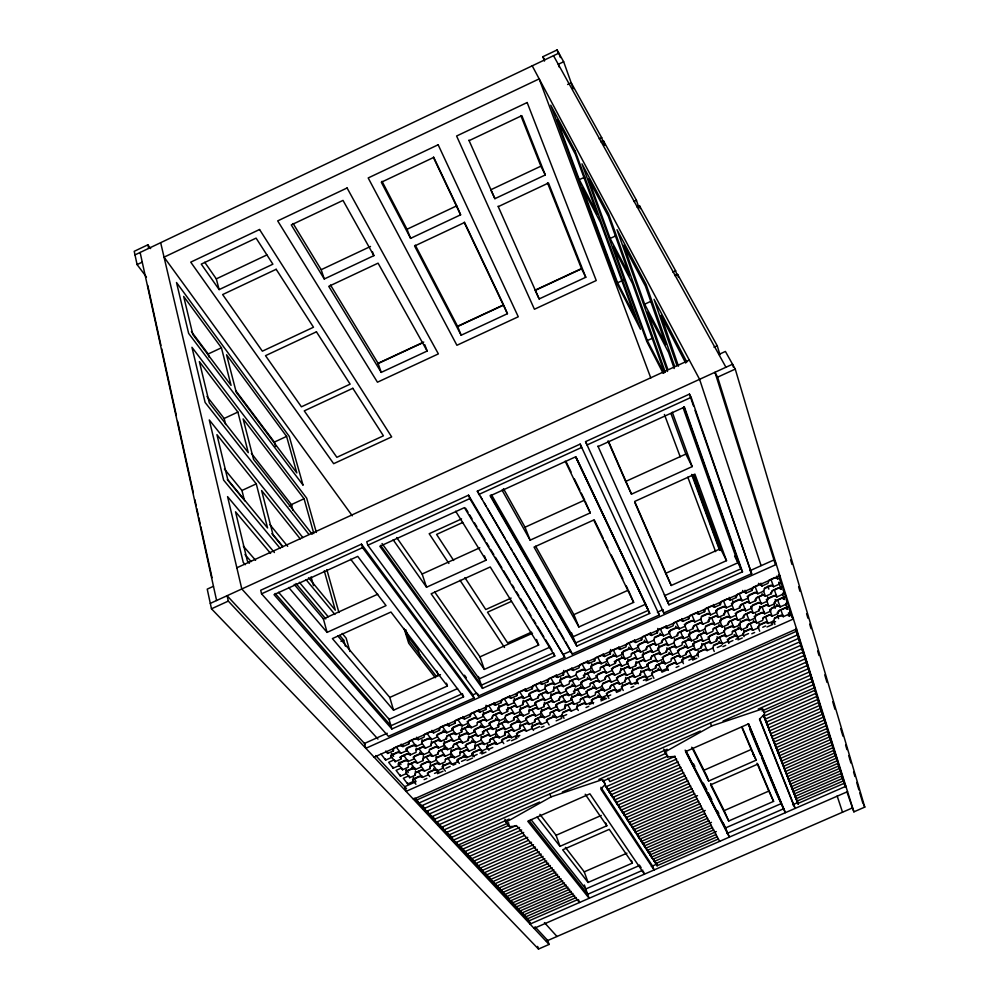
<?xml version="1.0" encoding="UTF-8"?>
<svg xmlns="http://www.w3.org/2000/svg" width="999" height="999" viewBox="0 0 999 999"><rect width="100%" height="100%" fill="white"/><g stroke="black" fill="none" stroke-linecap="round" stroke-linejoin="round"><path stroke-width="1.5" d="M381.069 754.07L385.639 760.089L391.358 757.529L391.508 753.333M385.789 750.998L387.624 753.433L393.381 750.861L393.781 747.976M394.18 759.852L388.661 762.312L393.144 768.219L398.801 765.696L399.213 762.886L404.882 760.351L408.229 761.488L413.898 758.953L414.335 756.131L420.017 753.596L423.351 754.732L429.021 752.21L429.483 749.362L435.177 746.827L438.486 747.976L444.155 745.441L444.355 741.283M391.558 756.917L395.154 761.688L400.836 759.153L401.261 756.318L406.955 753.77L410.327 754.919L416.021 752.372L416.196 748.189M391.758 754.67L397.49 752.11L400.886 753.271L406.618 750.711L407.043 747.839L412.787 745.266L416.171 746.44L421.903 743.88L422.077 739.672M399.55 745.404L402.972 746.578L408.728 744.005L409.165 741.096L414.935 738.523L418.331 739.71L424.1 737.125L424.563 734.215L430.344 731.63L433.716 732.829L439.498 730.244L439.985 727.309L445.779 724.725L449.125 725.936L454.907 723.351L455.432 720.404L461.238 717.806L464.56 719.03L470.354 716.445L470.904 713.486L476.71 710.888L480.019 712.125L485.814 709.527L486.051 705.257M401.548 767.944L396.091 770.379L400.487 776.186L406.081 773.688L406.243 769.592M408.304 763.136L408.141 767.257L402.51 769.767L398.102 763.898L406.343 760.227M408.766 775.861L403.359 778.271L407.667 783.965L413.211 781.505L413.374 777.459M406.256 773.064L409.715 777.672L415.284 775.187L415.447 771.128M406.506 770.916L412.112 768.418L415.422 769.517L421.016 767.02L421.466 764.247L427.085 761.738L430.369 762.849L435.989 760.351L436.163 756.243M408.566 764.46L414.21 761.95L417.532 763.074L423.164 760.551L423.339 756.43M416.471 749.512L422.19 746.965L425.524 748.126L431.231 745.579L431.418 741.395M413.636 778.783L419.193 776.31L422.44 777.384L427.997 774.912L428.446 772.177L434.003 769.705L437.25 770.803L442.794 768.318L442.982 764.272M415.721 772.439L421.303 769.954L424.575 771.053L430.157 768.568L430.332 764.485M423.626 757.754L429.27 755.232L432.567 756.355L438.211 753.845L438.698 751.023L444.355 748.501L447.627 749.637L453.284 747.115L453.796 744.28L459.465 741.758L462.712 742.919L468.369 740.384L468.581 736.238M431.705 742.707L437.425 740.159L440.746 741.32L446.466 738.773L446.965 735.888L452.697 733.328L455.994 734.515L461.713 731.967L461.925 727.759M422.352 740.996L428.109 738.423L431.468 739.597L437.2 737.037L437.687 734.14L443.444 731.568L446.778 732.754L452.535 730.182L453.047 727.272L458.816 724.7L462.125 725.898L467.882 723.326L468.431 720.391L474.2 717.819L477.485 719.03L483.254 716.458L483.479 712.212M436.463 757.554L442.082 755.044L445.342 756.181L450.961 753.671L451.161 749.562M444.655 742.594L450.349 740.047L453.633 741.221L459.328 738.673L459.528 734.502M443.281 765.571L448.851 763.099L452.06 764.198L457.629 761.725L458.129 758.965L463.711 756.48L466.908 757.592L472.477 755.107L473.002 752.334L478.596 749.849L481.755 750.973L487.337 748.488L487.562 744.405M460.152 751.198L459.952 755.281L454.358 757.779L451.136 756.655L445.529 759.153L445.042 761.925L439.46 764.422L436.213 763.311L430.619 765.796M451.473 750.861L457.105 748.351L460.339 749.487L465.971 746.977L466.496 744.168L472.14 741.645L475.362 742.794L480.994 740.284L481.218 736.151M459.852 735.813L465.546 733.266L468.818 734.44L474.513 731.905L475.062 729.02L480.769 726.473L484.016 727.659L489.722 725.112L490.297 722.215L496.016 719.667L499.225 720.866L504.945 718.318L505.556 715.409L511.276 712.849L514.473 714.06L520.192 711.513L520.454 707.304M460.477 752.497L466.083 749.999L469.28 751.123L474.887 748.626L475.099 744.53M468.918 737.537L474.587 735.002L477.822 736.176L483.491 733.641L484.053 730.781L489.735 728.246L492.944 729.432L498.613 726.897L498.851 722.727M462.25 729.07L467.982 726.498L471.266 727.697L476.998 725.137L477.547 722.227L483.291 719.667L486.55 720.866L492.282 718.306L492.869 715.384L498.626 712.811L501.86 714.035L507.604 711.463L507.854 707.242M475.424 745.828L481.043 743.331L484.228 744.467L489.835 741.97L490.409 739.148L496.028 736.65L499.2 737.799L504.807 735.301L505.044 731.181M483.828 713.511L489.61 710.926L492.869 712.162L498.651 709.577L498.888 705.331M486.401 706.555L492.207 703.958L495.492 705.207L501.298 702.609L501.91 699.612L507.729 697.015L510.988 698.276L516.808 695.666L517.445 692.669L523.276 690.059L526.51 691.333L532.33 688.723L533.004 685.701L538.848 683.091L542.045 684.377L547.889 681.768L548.588 678.733L554.433 676.123L557.617 677.422L563.461 674.812L563.748 670.491M481.555 737.449L487.2 734.927L490.397 736.088L496.041 733.578L496.266 729.445M487.899 745.704L493.494 743.206L496.64 744.342L502.222 741.857L502.822 739.06L508.416 736.563L511.538 737.712L517.132 735.214L517.757 732.404L523.364 729.907L526.461 731.068L532.067 728.571L532.317 724.475M499.25 706.618L505.032 704.033L508.279 705.269L514.06 702.684L514.31 698.426M499.213 724.013L504.907 721.478L508.091 722.677L513.773 720.142L514.398 717.245L520.092 714.697L523.251 715.908L528.946 713.361L529.208 709.178M508.216 708.528L513.986 705.956L517.195 707.192L522.939 704.62L523.201 700.386M505.407 732.467L511.038 729.957L514.185 731.118L519.805 728.621L520.054 724.5M514.697 699.712L520.491 697.127L523.701 698.376L529.495 695.791L530.157 692.806L535.963 690.209L539.16 691.47L544.954 688.885L545.229 684.602M496.628 730.731L502.285 728.209L505.457 729.382L511.101 726.86L511.713 724L517.382 721.465L520.529 722.652L526.198 720.129L526.835 717.257L532.504 714.722L535.639 715.921L541.308 713.398L541.57 709.24M520.829 708.578L526.56 706.018L529.732 707.242L535.464 704.695L536.126 701.748L541.87 699.188L545.017 700.424L550.761 697.864L551.036 693.643M523.588 701.66L529.358 699.088L532.542 700.324L538.299 697.752L538.973 694.792L544.755 692.207L547.914 693.468L553.683 690.883L553.97 686.638M520.429 725.774L526.073 723.264L529.183 724.437L534.815 721.927L535.476 719.068L541.121 716.545L544.218 717.744L549.85 715.222L550.536 712.349L556.193 709.827L559.265 711.038L564.91 708.516L565.197 704.37M529.595 710.464L535.302 707.916L538.436 709.128L544.143 706.593L544.418 702.397M545.641 685.876L551.46 683.279L554.632 684.565L560.439 681.967L560.726 677.672M563.511 671.503L563.461 674.812M541.97 710.501L547.652 707.966L550.761 709.178L556.431 706.655L557.13 703.746L562.824 701.211L565.896 702.434L571.578 699.899L571.878 695.716M544.817 703.671L550.536 701.111L553.646 702.347L559.365 699.799L560.064 696.865L565.784 694.305L568.881 695.554L574.6 692.994L574.9 688.798M551.448 694.904L557.205 692.344L560.327 693.593L566.071 691.033L566.795 688.061L572.552 685.489L575.649 686.75L581.406 684.178L582.155 681.193L587.924 678.621L591.008 679.894L596.765 677.322L597.552 674.325L603.321 671.753L606.381 673.039L612.15 670.466L612.949 667.444L618.743 664.872L621.765 666.171L627.547 663.586L627.884 659.328M554.395 687.899L560.177 685.314L563.311 686.588L569.093 684.003L569.817 681.006L575.611 678.421L578.733 679.695L584.515 677.11L584.827 672.851M532.704 725.736L538.324 723.239L541.408 724.412L547.015 721.915L547.689 719.068L553.309 716.558L556.368 717.744L561.987 715.247L562.687 712.387L568.319 709.877L571.353 711.076L576.972 708.566L577.272 704.445M561.163 678.945L566.982 676.335L570.129 677.634L575.936 675.037L576.685 672.002L582.517 669.392L585.639 670.704L591.47 668.094L591.783 663.798M564.185 671.753L570.042 669.143L573.201 670.454L579.058 667.832L579.807 664.772L585.676 662.15L588.811 663.473L594.667 660.851L595.466 657.767L601.336 655.144L604.445 656.48L610.314 653.858L610.651 649.512M572.302 696.977L578.009 694.43L581.068 695.666L586.75 693.131L587.512 690.197L593.219 687.649L596.253 688.898L601.947 686.35L602.734 683.403L608.441 680.856L611.45 682.117L617.17 679.57L617.969 676.61L623.701 674.063L626.685 675.324L632.404 672.777L632.742 668.568M610.377 650.549L610.314 653.858M575.337 690.047L581.068 687.487L584.14 688.748L589.86 686.188L590.621 683.229L596.366 680.669L599.412 681.93L605.144 679.37L605.931 676.398L611.675 673.826L614.71 675.112L620.441 672.552L620.779 668.319M606.093 663.348L606.568 664.585L609.627 665.896L615.434 663.311L616.258 660.264L622.077 657.667L625.112 658.978L630.931 656.38L631.78 653.321L637.599 650.724L640.621 652.06L646.44 649.462L647.327 646.378L653.159 643.781L656.156 645.117L661.975 642.519L662.886 639.422L668.731 636.813L671.703 638.174L677.534 635.564L678.483 632.467L684.327 629.845L687.275 631.218L693.119 628.608L694.093 625.486L699.949 622.877L702.871 624.25L708.728 621.64L709.727 618.506L709.14 617.295M565.621 705.631L571.278 703.109L574.338 704.32L579.994 701.798L580.731 698.9L586.401 696.365L589.422 697.589L595.092 695.067L595.854 692.157L601.535 689.622L604.532 690.858L610.202 688.336L611.001 685.401L616.683 682.866L619.667 684.115L625.349 681.593L625.686 677.409M613.186 654.22L613.673 655.469L616.745 656.805L622.589 654.183L623.426 651.111L629.283 648.488L632.33 649.837L638.174 647.215L639.048 644.13L644.904 641.508L647.939 642.856L653.796 640.247L654.695 637.137L660.564 634.502L663.561 635.876L669.43 633.254L670.354 630.132L676.236 627.497L679.22 628.883L685.089 626.261L686.051 623.114L691.945 620.479L694.892 621.878L700.774 619.243L701.76 616.083L707.654 613.448L710.589 614.86L716.483 612.225L717.494 609.053L723.401 606.418L726.31 607.829L732.205 605.194L733.254 602.01L732.642 600.811M577.697 705.694L583.341 703.184L586.351 704.395L591.982 701.885L592.744 699L598.389 696.478L601.386 697.702L607.017 695.192L607.804 692.295L613.461 689.772L616.42 690.996L622.077 688.486L622.402 684.34M611.138 650.761L617.02 648.126L620.104 649.475L625.973 646.852L626.823 643.743L632.717 641.108L635.776 642.469L641.658 639.835L642.544 636.713L648.438 634.065L651.473 635.451L657.367 632.817L658.279 629.67L657.742 628.446M621.266 669.555L627.022 666.982L630.019 668.281L635.776 665.709L636.113 661.475M628.383 660.564L634.178 657.979L637.187 659.29L642.969 656.705L643.331 652.434M622.889 685.576L628.546 683.054L631.493 684.29L637.15 681.768L637.986 678.845L643.656 676.323L646.578 677.572L652.247 675.049L652.597 670.878M626.173 678.646L631.868 676.111L634.827 677.372L640.509 674.837L640.859 670.641M633.241 669.805L638.973 667.245L641.932 668.531L647.664 665.983L648.526 662.986L654.258 660.426L657.205 661.725L662.936 659.165L663.836 656.156L669.58 653.596L672.502 654.907L678.234 652.347L679.158 649.325L684.914 646.753L687.811 648.076L693.556 645.516L694.517 642.469L693.955 641.271M636.625 662.699L642.382 660.127L645.366 661.438L651.123 658.865L651.997 655.844L657.767 653.271L660.726 654.582L666.483 652.01L667.394 648.975L666.857 647.752M643.843 653.658L649.637 651.073L652.622 652.397L658.416 649.812L659.315 646.753L658.778 645.529M641.358 671.877L647.065 669.33L649.999 670.604L655.694 668.069L656.568 665.097L662.275 662.549L665.197 663.836L670.891 661.288L671.803 658.304L677.522 655.756L680.406 657.055L686.126 654.507L687.05 651.51L692.782 648.95L695.654 650.262L701.373 647.714L702.334 644.692L701.76 643.493M674.263 638.611L674.812 639.835L673.888 642.906L668.081 645.491L665.122 644.155L659.315 646.753M658.266 668.356L658.791 669.58L661.688 670.841L667.357 668.319L668.256 665.359L673.938 662.824L676.822 664.11L682.492 661.575L683.416 658.603L682.879 657.392M658.279 629.67L664.185 627.022L667.195 628.421L673.101 625.774L674.038 622.614L679.957 619.979L682.941 621.378L688.86 618.731L689.822 615.559L695.754 612.911L698.713 614.323L704.632 611.675L705.631 608.491L711.563 605.831L714.51 607.267L720.429 604.607L721.465 601.41L727.409 598.751L730.319 600.187L736.263 597.539L737.324 594.318L743.268 591.658L746.153 593.106L752.097 590.446L753.196 587.212L757.966 585.077M674.812 639.835L680.631 637.237L683.566 638.586L689.372 635.988L690.334 632.904L689.76 631.693M688.049 638.299L688.598 639.51L691.508 640.846L697.29 638.261L698.251 635.202L704.045 632.617L706.93 633.965L712.724 631.38L713.723 628.296L719.517 625.711L722.377 627.072L728.184 624.487L729.208 621.39L735.014 618.793L737.849 620.167L743.656 617.582L744.717 614.472L750.536 611.875L753.346 613.261L759.165 610.664L760.239 607.542L766.071 604.944L768.855 606.343L774.687 603.746L775.786 600.599L781.63 598.001L784.39 599.412L782.429 593.906M683.416 658.603L689.11 656.068L691.97 657.354L697.652 654.832L698.601 651.835L698.051 650.636M694.517 642.469L700.274 639.909L703.146 641.233L708.903 638.673L709.889 635.614L715.659 633.041L718.506 634.39L724.275 631.818L725.274 628.758L724.687 627.559M690.334 632.904L696.153 630.307L699.063 631.668L704.882 629.07L705.868 625.961L711.7 623.364L714.585 624.737L720.416 622.127L721.428 619.018L720.841 617.819M709.727 618.506L715.596 615.884L718.493 617.282L724.35 614.66L725.374 611.513L724.774 610.314M702.334 644.692L708.066 642.145L710.913 643.468L716.633 640.908L717.632 637.874L717.045 636.675M725.374 611.513L731.256 608.891L734.128 610.289L739.997 607.667L741.058 604.507L746.94 601.873L749.787 603.296L755.669 600.674L756.755 597.489L762.649 594.855L765.471 596.291L771.365 593.668L772.477 590.471L778.383 587.824L781.181 589.273L778.683 582.267M725.274 628.758L731.056 626.173L733.878 627.534L739.66 624.962L740.696 621.878L740.084 620.691M721.428 619.018L727.272 616.408L730.132 617.794L735.976 615.184L737.012 612.05L742.869 609.44L745.704 610.839L751.548 608.241L752.622 605.082L758.478 602.472L761.3 603.883L767.157 601.273L768.256 598.114L774.125 595.491L776.91 596.915L782.779 594.293L783.903 591.121L783.241 589.947M734.165 634.54L737.549 637.062L743.256 634.515L744.292 631.493L743.693 630.307M738.086 627.297L741.495 629.832L747.24 627.272L748.288 624.213L754.045 621.653L756.817 623.001L762.574 620.441L763.648 617.37L769.417 614.797L772.165 616.171L777.921 613.598L779.033 610.514L784.802 607.941L787.537 609.315L785.601 603.92M740.696 621.878L746.478 619.293L749.287 620.666L755.069 618.094L756.131 614.997L755.506 613.811M769.093 580.107L767.969 583.354L762.012 586.013L758.503 583.366M744.292 631.493L750.024 628.933L752.784 630.282L758.503 627.734L759.565 624.687L765.296 622.127L768.044 623.476L773.763 620.928L774.862 617.869L780.594 615.322L783.316 616.683L789.06 614.123L790.172 611.051L789.522 609.877M733.254 602.01L739.173 599.363L742.045 600.799L747.964 598.164L749.038 594.954L754.957 592.307L757.816 593.756L763.736 591.108L764.847 587.887L770.778 585.239L773.601 586.7L779.532 584.053L780.669 580.819L780.007 579.645M756.131 614.997L761.925 612.412L764.71 613.786L770.491 611.213L771.59 608.104L777.397 605.506L780.157 606.905L785.951 604.32L787.075 601.198L786.413 600.024M603.608 780.119L605.269 784.44L600.824 789.01L654.095 869.954L652.534 865.983L600.874 787.274M578.546 899.824L579.495 902.509L516.92 826.023L509.627 826.635L505.919 822.165L550.973 796.927L602.172 779.657L605.269 784.44M719.63 841.358L674.587 756.468L667.644 756.917L664.959 751.935L711.625 725.948L762.649 708.803L764.697 714.085L759.727 718.905L795.204 808.391L793.98 805.793M150.624 248.576L147.864 244.817L134.216 251.311L137.088 264.585L146.453 277.023M544.48 61.089L542.882 56.706L557.067 49.95L563.661 61.751L573.276 88.686M134.99 254.907L558.853 53.147L560.414 57.555M137.088 264.585L142.245 262.138M563.661 61.751L558.291 64.298L559.328 67.233M567.619 84.503L571.203 82.805L601.685 137.675L604.208 145.042M469.255 140.572L521.84 115.647L545.304 174.962L494.905 198.676L490.796 189.785L540.884 166.184L520.816 115.534M219.143 289.598L201.261 264.123L256.094 238.124L272.889 264.198L219.143 289.598L216.308 278.871L266.883 254.945M372.427 251.711L373.876 255.644L324.275 278.996L321.191 269.705L370.492 246.478M456.705 205.856L460.601 214.822L410.601 238.361L407.005 229.27L456.705 205.856L433.529 156.905M599.2 138.849L601.685 137.675M600.849 141.833L603.334 140.659L636.45 200.275L638.91 207.68M498.389 206.581L548.488 183.017L585.776 277.272L539.16 298.938L535.127 290.185L581.48 268.606L547.489 182.829M191.396 331.568L208.217 353.983L221.428 347.777L231.056 385.377L192.832 334.515L183.666 296.416L221.428 347.777M579.308 179.67L557.08 119.793L575.412 154.321L597.34 214.048L579.308 179.67L584.777 177.098M633.841 201.498L636.45 200.275M636.813 206.855L639.422 205.632L675.624 270.816L677.035 275.262M206.98 396.453L224.163 418.469L237.887 412.063L248.289 452.659L209.303 402.884L199.363 361.601L237.887 412.063M610.152 238.461L588.461 178.883L608.366 216.358L629.657 275.624L610.152 238.461L615.334 236.051M330.507 285.04L378.072 363.311L423.751 342.045M461.163 335.227L457.554 326.298L503.571 304.882L507.43 313.698L461.163 335.227L414.585 245.991L464.298 222.615L507.43 313.698M377.647 363.748L422.54 342.857M457.779 326.448L502.997 305.394M535.826 290.11L581.73 268.743M427.16 351.036L378.072 263.162L328.758 286.351L381.231 372.39L427.16 351.036L424.725 344.618M235.589 390.434L274.363 442.082L286.588 436.413L296.828 472.914L236.239 392.282L226.561 354.757L286.588 436.413M617.594 282.779L582.33 187.8L600.324 222.153L635.002 316.608L617.594 282.779L623.201 280.182M672.889 272.09L675.624 270.816M674.862 275.637L677.584 274.375L717.22 345.741L719.954 354.682M224.413 469.031L241.958 490.472L256.268 483.853L267.57 527.947L227.784 479.67L216.945 434.652L256.268 483.853M644.655 304.208L623.688 245.217L645.429 286.139L665.858 344.63L644.655 304.208L651.398 301.074M251.386 453.334L291.396 504.582L304.071 498.751L313.836 533.578M663.96 372.864L647.327 340.559L652.572 338.149M289.223 506.256L291.92 505.019M714.01 347.215L717.22 345.741M236.838 567.794L689.31 360.09M213.474 586.276L207.23 589.135L211.476 608.803L538.486 949.05L549.075 944.442L547.752 940.509L535.014 926.81M718.855 354.458L725.411 351.448L735.252 369.093L864.784 807.105L853.895 811.85L846.877 791.732M210.302 603.396L732.542 364.235L733.428 367.232M211.476 608.803L228.309 601.098L549.075 944.442M853.895 811.85L717.607 377.16L735.252 369.093M361.476 544.155L260.702 590.259L261.563 593.818L388.436 736.35L474.013 698.014L472.952 694.842L361.476 544.155L362.537 547.639L474.013 698.014M468.543 495.179L366.758 541.745L367.819 545.229L478.496 696.016L564.797 657.354L468.543 495.179L469.805 498.588L564.797 657.354M477.335 491.158L580.169 444.105L659.29 615.022L572.24 654.02L477.335 491.158L478.908 493.843M585.551 441.645L689.435 394.118L691.146 397.365L751.648 573.651L663.848 612.974L585.551 441.645L587.05 444.967L691.146 397.365M261.563 593.818L362.537 547.639M367.819 545.229L469.805 498.588M478.621 494.555L581.655 447.44L580.169 444.105M598.151 446.528L684.452 407.093L742.494 571.828L668.943 604.795L664.347 594.717M461.575 518.918L429.183 533.716L448.876 563.448M462.737 522.477L436.588 534.415L453.646 560.464M294.205 584.378L323.401 618.918L377.772 594.193M396.678 537.537L422.14 574.013L479.82 547.777M503.484 488.711L525.024 527.222L584.677 500.087L581.268 493.069M672.29 412.2L692.157 466.608L631.493 494.155L625.636 481.468L685.838 454.07L671.066 413.798M288.723 587.487L327.085 632.379L386.051 605.606L350.637 559.19M393.144 539.772L426.536 587.225L486.051 560.202L484.44 555.844M502.01 490.059L530.144 540.172L590.247 512.887L585.289 501.51M340.984 641.42L343.718 640.184L345.367 646.066M511.138 598.089L485.776 609.54L464.897 577.647M511.401 601.41L487.512 612.2L507.617 642.894L531.543 632.13M337.712 635.839L389.785 697.427L440.459 674.625M434.74 592.057L479.982 656.855L532.517 633.229M535.664 546.253L573.888 614.622L628.309 590.147L633.653 602.36L578.871 626.96L534.04 547.102L593.706 520.029L633.653 602.36M671.253 585.476L634.677 501.448L694.892 474.125L726.498 560.664L671.253 585.476L665.659 573.351L720.541 548.663L693.406 474.687M447.39 686.001L390.946 612.025L332.392 638.586L393.544 710.189L447.39 686.001L446.478 683.191M538.648 645.029L490.247 566.97L431.143 593.781L484.34 669.405L538.648 645.029L536.55 639.497M457.604 688.561L389.061 719.33L278.546 592.295M549.737 647.227L479.208 678.87L382.043 543.518M664.76 595.604L737.949 562.762L683.054 407.617M462.512 693.656L390.934 725.749L275.187 593.443M667.544 601.723L740.971 568.793L683.803 406.755M463.561 696.852L357.754 556.381L274.026 594.642L391.87 728.983L463.561 696.852L462.862 694.717M554.77 655.968L464.41 507.642L379.845 546.291L482.467 688.373L554.77 655.968L553.558 652.834L481.368 685.202L380.582 545.342M649.712 613.411L575.611 456.83L490.172 495.866L576.773 646.103L649.712 613.411L645.229 603.296M387.237 733.254L364.485 743.443L365.821 748.301L776.323 564.447L773.975 559.939L749.799 570.779M472.539 695.017L476.81 693.106M563.536 654.245L570.654 651.061M657.379 612.187L663.074 609.64M394.942 747.464L398.401 745.916M770.291 579.57L773.875 577.971M374.113 757.167L779.844 575.686M592.245 665.047L598.089 662.437L601.186 663.748L607.017 661.151L607.829 658.079L613.673 655.469M390.659 755.719L398.976 751.997M415.634 744.555L405.919 748.9L410.327 754.919L410.065 753.583M422.577 741.445L429.533 738.336M436.488 735.227L444.842 731.493M460.177 724.637L451.81 728.383L455.994 734.515L455.681 733.204M468.556 720.903L475.536 717.781M482.517 714.66L490.909 710.901M499.313 707.155L506.306 704.02M513.311 700.886L523.139 696.503M538.586 689.597L528.746 693.993L532.542 700.324M545.604 686.45L552.647 683.316M569.542 675.761L559.677 680.169L563.311 686.588L562.887 685.326M576.585 672.614L583.641 669.455M600.586 661.887L590.696 666.308L594.168 672.802L599.962 670.217L600.761 667.182L606.568 664.585M606.231 659.352L614.722 655.556M623.214 651.76L630.294 648.601M637.387 645.429L645.903 641.62M654.42 637.824L661.525 634.64M670.054 630.831L677.16 627.647M684.278 624.475L693.418 620.379M701.261 616.883L709.115 613.374M716.97 609.865L724.824 606.343M731.38 603.421L740.559 599.313M747.127 596.378L756.318 592.27M764.21 588.748L772.102 585.214M585.277 674.1L591.083 671.515L594.168 672.802L593.706 671.553M399.687 757.392L407.967 753.683M416.258 749.987L423.164 746.902M431.468 743.194L439.772 739.485M446.69 736.388L453.621 733.291M460.551 730.194L468.881 726.473M477.21 722.752L484.165 719.655M492.507 715.921L499.463 712.811M506.431 709.702L514.797 705.968M523.164 702.235L530.144 699.113M538.523 695.366L546.903 691.62M553.896 688.498L562.3 684.74M569.305 681.618L576.311 678.483M583.316 675.349L591.745 671.59M600.174 667.832L607.205 664.685M614.235 661.538L622.677 657.767M631.131 653.995L638.174 650.849M646.64 647.065L653.696 643.905M662.175 640.122L669.243 636.962M677.734 633.179L684.814 630.007M693.318 626.211L700.399 623.051M708.915 619.243L716.021 616.071M724.537 612.262L731.643 609.09M740.184 605.282L747.302 602.097M755.856 598.276L763.935 594.667M771.79 591.158L782.254 586.475M414.573 756.555L421.441 753.483M429.695 749.799L436.575 746.728M443.456 743.656L451.723 739.972M458.616 736.887L466.895 733.191M482.08 726.41L473.788 730.119L477.822 736.176M497.29 719.617L488.986 723.326L492.944 729.432L492.594 728.134M505.594 715.908L512.524 712.824M519.455 709.727L527.784 706.006M544.443 698.563L534.715 702.909L538.436 709.128M551.398 695.466L558.354 692.357M565.322 689.248L573.676 685.514M589.023 678.671L580.644 682.404L584.14 688.748L583.691 687.487M597.39 674.924L604.383 671.803M611.376 668.693L619.767 664.934M628.171 661.188L635.177 658.054M642.182 654.932L652.01 650.549M659.028 647.414L667.457 643.643M674.487 640.509L682.941 636.738M698.438 629.82L688.573 634.215L691.508 640.846L690.946 639.635M705.481 626.673L713.96 622.889M721.016 619.73L728.084 616.583M735.152 613.423L745.054 609.003M752.135 605.844L759.228 602.672M766.32 599.512L776.26 595.067M667.394 648.975L673.176 646.39L676.098 647.714L681.88 645.142L682.816 642.095L688.598 639.51M408.366 764.897L415.197 761.85M423.401 758.204L431.605 754.532M438.436 751.485L446.653 747.814M453.509 744.767L460.364 741.708M468.593 738.024L475.462 734.964M482.33 731.905L491.958 727.609M497.465 725.149L505.719 721.465M513.986 717.769L520.879 714.697M529.158 711.001L536.063 707.929M544.355 704.22L552.647 700.524M559.565 697.439L567.882 693.731M573.426 691.258L581.743 687.537M590.059 683.828L597.002 680.731M605.344 677.01L612.3 673.913M620.641 670.179L627.609 667.07M635.976 663.348L644.343 659.615M651.311 656.493L659.69 652.759M666.683 649.637L675.074 645.891M682.067 642.769L690.471 639.023M697.477 635.901L704.495 632.767M712.911 629.008L721.34 625.249M728.371 622.115L735.401 618.98M743.843 615.209L750.886 612.062M759.34 608.291L766.395 605.144M774.862 601.373L786.163 596.328M406.755 771.303L413.536 768.281M421.69 764.647L428.484 761.613M436.65 757.979L443.456 754.932M451.623 751.298L458.441 748.251M466.62 744.605L473.451 741.558M481.643 737.911L488.486 734.852M496.69 731.193L503.533 728.146M510.377 725.087L518.606 721.428M525.462 718.368L533.703 714.697M540.559 711.638L548.813 707.954M565.322 700.586L555.694 704.882L559.265 711.038L558.853 709.777M580.481 693.83L570.829 698.139L574.338 704.32M587.375 690.759L594.28 687.674M602.572 683.978L609.477 680.893M616.395 677.809L624.7 674.113M633.016 670.404L641.333 666.695M648.264 663.598L655.207 660.501M662.15 657.404L670.491 653.696M677.447 650.586L685.801 646.865M694.155 643.131L701.123 640.034M708.104 636.925L717.869 632.567M724.862 629.445L733.254 625.711M740.247 622.589L747.24 619.467M754.245 616.346L764.06 611.962M771.078 608.841L778.096 605.706M717.632 637.874L723.363 635.314L726.186 636.65L731.93 634.103L732.941 631.056L738.698 628.483M415.509 772.851L422.265 769.842M430.382 766.233L438.499 762.612M445.267 759.59L452.035 756.58M460.177 752.946L466.958 749.924M475.099 746.29L483.254 742.669M490.059 739.635L496.853 736.6M505.032 732.966L511.838 729.919M520.017 726.285L528.209 722.627M535.027 719.592L541.858 716.545M550.062 712.886L556.905 709.839M565.122 706.181L573.339 702.509M580.194 699.462L588.423 695.791M595.292 692.732L603.533 689.06M610.401 685.988L617.282 682.929M625.549 679.245L633.816 675.561M640.709 672.489L648.988 668.806M655.881 665.721L664.173 662.025M671.091 658.953L678.009 655.868M686.313 652.16L693.244 649.075M701.56 645.366L709.877 641.658M716.82 638.561L725.162 634.852M732.105 631.755L739.073 628.646M747.414 624.924L754.382 621.828M762.749 618.094L769.73 614.984M778.096 611.251L789.285 606.268M653.109 672.102L658.791 669.58M698.601 651.835L704.307 649.3L707.142 650.599L712.836 648.064L713.81 645.067L719.517 642.519L722.339 643.843L728.034 641.296L729.045 638.286L734.764 635.739M412.525 779.744L420.591 776.148M428.646 772.564L435.377 769.567M443.456 765.971L450.187 762.974M465.022 756.355L456.93 759.964L459.34 763.436M479.87 749.75L471.765 753.358L474.138 756.842M496.103 742.519L486.625 746.74L488.961 750.249M501.51 740.109L509.64 736.488M516.408 733.466L524.55 729.844M531.343 726.822L539.485 723.189M546.278 720.167L554.445 716.533M562.612 712.899L569.418 709.864M577.597 706.218L584.415 703.184M591.233 700.137L599.437 696.49M606.268 693.443L614.472 689.785M621.316 686.75L629.532 683.079M636.375 680.032L644.617 676.36M651.473 673.314L659.715 669.642M674.837 662.899L666.583 666.583L668.368 670.366M683.091 659.228L691.358 655.544M698.251 652.472L705.144 649.4M713.423 645.716L720.329 642.644M727.235 639.56L735.539 635.864M743.843 632.167L750.761 629.083M759.078 625.374L767.394 621.678M774.337 618.581L782.667 614.872M416.071 781.63L404.707 786.7L406.056 791.37L793.431 618.98L791.171 614.61L788.323 615.884M434.54 773.413L438.811 771.515M445.916 768.343L450.174 766.445M453.009 765.184L455.856 763.923M461.538 761.388L465.796 759.49M472.902 756.33L477.172 754.432M480.007 753.159L482.854 751.897M488.536 749.362L492.794 747.464M507.005 741.146L509.852 739.872M515.534 737.349L519.792 735.451M534.003 729.12L539.685 726.598M561.001 717.107L566.683 714.572M589.41 704.445L593.681 702.547M600.774 699.387L605.044 697.489M607.879 696.228L610.726 694.954M616.408 692.432L620.666 690.534M634.877 684.203L637.724 682.941M643.406 680.406L647.664 678.508M661.875 672.19L667.557 669.655M688.873 660.164L694.555 657.629M717.282 647.514L721.553 645.616M728.658 642.444L732.916 640.546M735.764 639.285L738.598 638.024M744.28 635.489L748.551 633.591M762.749 627.272L765.596 625.998M771.278 623.476L775.536 621.578M424.1 779.632L426.86 778.396M437.462 773.688L442.994 771.216M467.008 760.526L472.552 758.054M481.805 753.945L485.976 752.085M511.476 740.734L517.045 738.249M541.221 727.484L544.018 726.248M556.131 720.853L561.725 718.356M586.001 707.554L588.811 706.305M600.973 700.886L606.58 698.388M630.968 687.537L633.778 686.288M645.991 680.843L651.635 678.333M676.111 667.432L678.945 666.171M692.619 660.089L696.865 658.191M722.876 646.615L725.711 645.354M738.024 639.872L742.294 637.974M751.785 633.753L754.632 632.479M766.982 626.985L772.689 624.437M413.436 799.262L796.553 628.958M414.198 798.164L415.621 800.536L796.927 631.081L795.878 628.496M415.422 798.638L418.231 803.346L798.039 634.627L795.966 629.482M798.039 634.627L796.565 631.755L799.15 638.149L420.829 806.131L415.584 798.388M420.629 804.232L423.414 808.89L800.236 641.633L797.664 635.277L799.15 638.149M423.414 808.89L422.502 805.831L425.961 811.638L801.323 645.092L798.763 638.773L799.749 640.684M426.436 810.888L428.509 814.347L802.397 648.526L799.862 642.232L800.836 644.143M428.509 814.347L427.597 811.313L431.019 817.045L803.471 651.935L800.936 645.679L802.397 648.526M430.794 815.159L433.516 819.729L804.532 655.319L802.01 649.088L803.471 651.935M433.516 819.729L432.617 816.695L435.989 822.377L805.581 658.666L803.071 652.472M436.438 821.628L438.449 825.012L806.63 661.987L804.133 655.831L805.581 658.666M438.211 823.126L440.896 827.634L807.667 665.284L805.182 659.165L806.63 661.987M440.646 825.748L443.306 830.219L808.691 668.568L806.218 662.462L807.667 665.284M443.306 830.219L442.407 827.234L445.716 832.804L809.714 671.815L807.254 665.746L808.691 668.568M446.128 832.03L448.101 835.351L810.726 675.037L808.278 669.005L809.714 671.815M448.101 835.351L447.19 832.379L450.462 837.886L811.725 678.234L809.777 673.426M539.585 802.072L452.809 840.409L449.562 834.914L450.462 837.886M562.35 792.02L700.336 731.056M723.101 721.003L812.724 681.405L810.788 676.623M452.547 838.536L455.144 842.906L509.203 819.03M598.851 779.445L667.145 749.275M758.216 709.065L813.71 684.552L811.3 678.621L812.724 681.405M508.691 822.764L457.455 845.379L455.519 842.12M602.622 781.293L666.67 753.021M762.025 710.926L814.684 687.674L812.287 681.768L813.71 684.552M456.543 842.432L459.515 847.102L508.578 825.461M764.31 712.599L815.309 690.084L813.273 684.902L814.684 687.674M667.894 755.993L609.84 781.605L608.129 778.246M459.577 846.066L461.8 849.55L516.258 825.524M764.048 716.208L816.283 693.169L814.26 688.011M675.174 756.255L605.819 786.85L604.682 784.627M461.8 849.55L461.126 847.352L464.06 851.972L519.617 827.472M765.359 720.029L766.345 722.102L818.193 699.25L817.145 697.19L819.13 702.26L767.482 725.024L764.21 717.082L765.209 719.168L817.232 696.216L815.221 691.096M605.431 785.376L607.567 789.522L676.66 759.053M464.06 851.972L463.386 849.787L466.308 854.382L521.665 829.982M607.567 789.522L606.455 786.675L609.29 792.182L678.134 761.837M466.308 854.382L465.621 852.197L468.531 856.78L523.688 832.467M609.29 792.182L608.191 789.335L611.001 794.817L679.52 764.635M524.288 835.551L470.741 859.152L468.581 855.731M819.13 702.26L818.094 700.199L820.079 705.257L768.618 727.921L767.632 725.848M611.001 794.817L609.902 791.982L612.699 797.439L680.968 767.369M470.779 858.104L472.939 861.5L527.697 837.387M769.867 731.58L770.853 733.653L821.927 711.163L820.891 709.115L822.851 714.085L771.952 736.475L768.755 728.733L769.73 730.793L821.003 708.216L819.03 703.196L820.079 705.257M612.3 795.966L614.385 800.037L682.404 770.092M472.939 861.5L472.265 859.327L475.112 863.835L528.284 840.434M614.385 800.037L613.286 797.214L616.058 802.622L683.84 772.789M531.555 842.269L477.285 866.158L474.438 861.675L475.112 863.835M616.058 802.622L614.972 799.799L617.719 805.182L685.252 775.461M482.992 870.866L476.598 863.998L479.433 868.468L533.516 844.667M822.851 714.085L821.815 712.037L823.763 716.982L773.051 739.297L772.065 737.237M539.91 814.322L556.081 835.301L601.261 815.434M693.044 748.413L703.97 770.254L751.198 749.475L756.143 760.177L708.666 781.031L691.733 747.227M617.719 805.182L616.633 802.359L619.368 807.716L686.663 778.121M535.452 847.052L481.555 870.753L479.458 867.419M825.012 721.915L826.448 725.561L776.285 747.602L773.164 740.034L774.138 742.082L824.662 719.867L822.726 714.947L823.763 716.982M619.368 807.716L618.281 804.907L621.016 810.239L687.974 780.793M537.375 849.412L483.678 873.026L481.58 869.704M613.286 797.214L622.639 812.749L689.36 783.416M483.691 871.977L485.776 875.274L539.298 851.76M622.227 811.275L624.25 815.234L690.746 786.013M485.776 875.274L485.102 873.138L487.862 877.522L541.196 854.083M537.2 817.057L559.989 846.34L606.818 825.773L605.781 823.039M692.107 788.598L625.861 817.706L623.164 812.449L624.775 814.922M487.862 877.522L487.187 875.386L489.935 879.744L543.081 856.393M778.496 753.708L779.457 755.731L829.083 733.94L828.071 731.942L829.944 736.7L780.494 758.403L777.434 751.011L778.408 753.046L828.208 731.168L826.785 727.559M625.436 816.233L627.447 820.154L693.468 791.158M489.935 879.744L489.26 877.609L491.995 881.942L544.855 858.74M697.489 795.654L630.594 825.012L626.361 817.382L629.033 822.589L694.73 793.743M491.995 881.942L491.321 879.819L494.03 884.14L546.715 861.013M494.03 884.14L493.369 882.017L496.066 886.313L548.563 863.286M829.944 736.7L828.933 734.702L830.806 739.435L781.53 761.063L780.569 759.04M698.726 801.273L633.703 829.794L629.52 822.252L632.155 827.409L697.402 798.788M496.066 886.313L495.392 884.202L498.076 888.473L550.387 865.534M831.967 744.03L833.353 747.527L784.59 768.905L781.605 761.688L782.554 763.698L831.668 742.157L829.807 737.437L830.806 739.435M498.076 888.473L497.402 886.375L500.074 890.621L552.21 867.756M633.703 829.794L632.629 827.047L635.239 832.155L700.037 803.745M500.074 890.621L499.413 888.523L502.06 892.744L554.02 869.979M701.335 806.205L636.763 834.502L634.165 829.42L635.689 831.767M502.06 892.744L501.398 890.658L504.033 894.867L555.819 872.177M833.353 747.527L832.354 745.541L834.19 750.187L785.589 771.49L784.64 769.492M636.338 833.041L638.274 836.837L702.547 808.678M504.033 894.867L503.371 892.781L505.993 896.965L557.604 874.362M786.638 774.6L787.574 776.585L835.838 755.456L834.852 753.483L836.663 758.054L788.561 779.12L785.639 772.052L786.588 774.05L835.014 752.834L833.191 748.214L834.19 750.187M706.368 815.896L642.757 843.743L637.212 834.115L639.785 839.16L705.244 810.476M505.993 896.965L505.319 894.879L507.942 899.05L559.265 876.573M639.785 839.16L638.711 836.438L641.271 841.458L705.094 813.511M561.026 878.733L509.865 901.123L507.267 896.977L507.942 899.05M509.852 900.087L511.788 903.183L562.774 880.868M565.384 847.377L584.253 871.852L626.922 853.183M710.639 783.578L724.175 810.614L768.83 791.071L773.588 801.373L728.708 820.991L710.589 784.852L757.816 764.11L773.588 801.373M642.332 842.282L644.23 846.016L707.629 818.268M511.788 903.183L511.126 901.11L513.698 905.231L564.51 882.991M838.099 763.81L839.872 768.293L792.432 789.048L789.572 782.142L790.509 784.115L838.273 763.211L836.925 759.814M711.251 825.324L648.588 852.721L643.169 843.306L645.691 848.263L708.878 820.629M513.698 905.231L513.024 903.171L515.584 907.254L566.233 885.102M645.691 848.263L644.63 845.566L647.152 850.499L711.45 822.377M515.584 907.254L514.922 905.206L517.47 909.277L567.944 887.199M517.47 909.277L516.795 907.217L519.33 911.275L569.642 889.285M839.872 768.293L838.898 766.345L840.659 770.816L793.381 791.483L792.457 789.522M648.588 852.721L647.539 850.037L650.024 854.932L712.474 827.634M632.392 863.099L609.265 829.345L562.674 849.799L588.086 882.454L632.392 863.099L631.38 860.464M519.293 910.239L521.191 913.273L571.228 891.408M841.258 773.85L842.994 778.258L796.191 798.701L793.393 791.945L794.33 793.905L841.445 773.313L839.684 768.868L840.659 770.816M716.108 834.465L654.27 861.463L648.975 852.259L651.448 857.13L713.698 829.932M521.191 913.273L520.516 911.225L523.026 915.246L572.902 893.456M651.448 857.13L650.399 854.457L652.859 859.302L716.308 831.58M639.397 865.546L585.789 888.96L531.006 819.605M523.026 915.246L522.365 913.211L524.862 917.207L574.562 895.491M524.862 917.207L524.2 915.171L526.673 919.155L576.223 897.527M842.994 778.258L842.032 776.323L843.768 780.706L797.115 801.073L796.203 799.125M717.294 836.712L655.656 863.623L653.221 858.815L654.27 861.463M587.2 894.505L642.856 870.204M651.385 866.483L657.092 863.998M726.985 833.478L784.04 808.578M792.594 804.844L798.301 802.347M577.872 899.537L528.483 921.09L526.011 917.132L526.673 919.155M798.338 804.345L797.115 801.498L798.039 803.433L844.53 783.141L842.806 778.783L843.768 780.706M655.219 862.162L657.042 865.746L718.381 838.985M534.053 928.371L847.564 791.658M546.441 941.083L852.022 808.091M775.062 577.434L777.896 578.921L776.885 576.061M365.122 744.13L227.098 595.716L228.309 601.098M375.749 755.556L406.543 788.661M422.502 805.831L425.062 808.578M432.617 816.695L435.089 819.367M449.013 834.327L452.197 837.761M459.602 845.716L475.549 862.874M485.102 873.138L490.422 878.858M493.369 882.017L508.466 898.263M511.126 901.11L527.822 919.068L530.269 923.014M377.934 739.06L241.808 588.973L160.664 242.695M391.546 754.07L393.643 756.38M398.876 762.15L400.974 764.46M406.218 770.229L408.304 772.539M413.549 778.321L415.634 780.631M544.443 922.626L557.005 936.488M245.292 564.71L243.232 562.375L227.56 496.628L274.413 552.534M249.375 563.236L247.352 560.914L235.527 511.788L270.592 553.409M244.992 554.532L251.124 561.588M243.344 546.141L255.582 560.289M295.954 583.491L325.811 618.918M339.735 635.451L343.718 640.184M299.325 582.267L328.234 616.77M342.182 633.416L346.166 638.174L349.925 651.485M280.257 548.501L223.626 480.132L209.278 419.93L302.859 537.587M306.094 579.682L334.902 614.472M282.842 546.49L272.939 534.477L261.601 490.521L300.262 538.898M308.579 577.747L335.314 610.189L324.275 570.841M227.335 479.632L243.157 498.838M271.84 533.628L282.717 546.84M269.992 524.712L287.687 546.328M529.145 820.504L587.699 894.292M308.903 534.415L205.12 402.472L191.958 347.302L306.705 498.201L316.358 532.442M312.175 534.24L253.571 459.415L243.119 418.906L304.071 498.751M435.289 677.734L408.691 643.194L404.071 628.471M436.476 676.56L409.415 641.296L405.781 629.72M405.694 633.378L418.007 649.475L420.342 656.818M413.374 780.881L415.921 784.277M403.833 755.544L408.229 761.488L407.967 760.152M396.403 747.215L400.886 753.271M418.206 771.653L422.44 777.384L422.177 776.073M411.101 763.686L415.422 769.517L415.147 768.206M401.161 744.13L402.972 746.578L402.709 745.242M464.51 675.212L466.346 677.734M420.329 765.246L424.575 771.053M413.199 757.167L417.532 763.074M427.31 773.164L429.807 776.585M352.297 515.796L164.048 257.155L539.173 78.884L650.799 377.997M426.123 756.98L430.369 762.849L430.082 761.538M419.018 748.75L423.351 754.732L423.064 753.421M411.75 740.346L416.171 746.44L415.896 745.117M433.079 765.022L437.25 770.803L436.963 769.492M422.053 743.281L425.524 748.126M416.558 737.237L418.331 739.71L418.057 738.373M436.126 759.752L439.46 764.422L439.173 763.111M429.17 751.61L432.567 756.355M442.107 766.57L445.379 771.153M441.183 750.261L445.342 756.181M434.228 741.957L438.486 747.976L438.186 746.665M427.122 733.466L431.468 739.597L431.168 738.286M447.977 758.391L452.06 764.198M437.337 736.45L440.746 741.32M431.98 730.344L433.716 732.829L433.429 731.505M204.733 262.275L216.308 278.871M451.086 753.071L454.358 757.779L454.058 756.48M444.293 744.854L447.627 749.637L447.327 748.338M456.243 743.543L460.339 749.487L460.027 748.189M449.463 735.152L453.633 741.221M442.52 726.585L446.778 732.754L446.478 731.443M585.214 794.23L606.818 825.773M462.887 751.748L466.908 757.592L466.583 756.293M447.427 723.438L449.125 725.936L448.813 724.625M465.259 745.217L469.28 751.123M459.428 738.099L462.712 742.919L462.4 741.608M639.397 865.084L641.121 867.644M471.341 736.8L475.362 742.794L475.024 741.495M464.722 728.333L468.818 734.44L468.481 733.141M457.942 719.68L462.125 725.898L461.8 724.587M477.822 745.092L481.755 750.973L481.431 749.687M467.157 721.528L471.266 727.697L470.929 726.398M462.887 716.52L464.56 719.03M481.068 739.71L484.228 744.467L483.891 743.181M460.002 580.257L504.495 647.489M486.451 730.057L490.397 736.088M479.995 721.515L484.016 727.659L483.666 726.36M473.389 712.774L477.485 719.03M492.769 738.423L496.64 744.342M483.329 715.896L486.55 720.866L486.201 719.58M478.371 709.59L480.019 712.125L479.67 710.826M606.455 786.675L612.699 797.439M502.272 741.283L503.796 743.643M496.091 733.004L499.2 737.799L498.838 736.513M501.585 723.313L505.457 729.382M495.292 714.685L499.225 720.866L498.876 719.58M488.848 705.856L492.869 712.162M507.754 731.743L511.538 737.712L511.176 736.425M493.881 702.659L495.492 705.207M517.157 734.652L518.656 737.025M511.138 726.298L514.185 731.118L513.811 729.844M504.982 717.757L508.091 722.677L507.717 721.39M497.902 707.779L501.86 714.035L501.498 712.749M516.745 716.545L520.529 722.652L520.154 721.378M510.614 707.841L514.473 714.06M504.333 698.938L508.279 705.269M455.681 511.226L486.051 560.202M522.739 725.062L526.461 731.068M509.403 695.704L510.988 698.276M532.067 728.009L533.528 730.394M526.211 719.58L529.183 724.437L528.808 723.164M520.217 710.963L523.251 715.908L522.877 714.622M514.085 702.147L517.195 707.192M324.275 278.996L291.283 224.912L343.007 200.399L373.876 255.644M293.094 223.476L321.191 269.705M465.584 508.216L468.007 512.2M469.617 514.847L472.04 518.831M474.463 522.814L476.885 526.785M478.496 529.445L484.952 540.059M486.563 542.707L488.986 546.69M490.596 549.35L493.831 554.657M495.442 557.305L501.898 567.919M503.521 570.579L509.977 581.193M512.387 585.164L514.01 587.824M516.433 591.808L518.856 595.779M520.467 598.438L526.923 609.053M528.533 611.7L530.956 615.684M533.379 619.667L535.801 623.638M537.412 626.298L543.868 636.912M545.479 639.56L551.935 650.174M525.949 700.986L529.732 707.242M519.842 691.995L523.701 698.376M537.762 718.368L541.408 724.412L541.008 723.139M531.918 709.777L535.639 715.921L535.239 714.647M541.296 712.849L544.218 717.744L543.818 716.47M524.962 688.748L526.51 691.333M547.002 721.365L549.15 724.962M535.377 685.052L539.16 691.47L538.748 690.197M480.482 496.528L482.055 499.213M484.415 503.234L485.989 505.919M487.562 508.603L504.882 538.136M506.456 540.821L508.816 544.855M510.389 547.539L511.975 550.212M513.548 552.897L519.842 563.636M521.416 566.321L534.802 589.148M536.376 591.833L545.816 607.941M547.39 610.626L556.843 626.735M558.416 629.42L563.923 638.811M565.496 641.495L572.24 654.02M552.797 711.675L556.368 717.744L555.956 716.483M547.115 702.996L550.761 709.178M541.308 694.118L545.017 700.424M550.736 697.339L553.646 702.347M544.942 688.361L547.914 693.468L547.502 692.195M540.534 681.78L542.045 684.377M561.95 714.71L564.048 718.331M490.422 495.167L575.536 642.981L648.339 610.327L576.136 457.692M491.708 495.179L573.051 636.763L645.629 604.195L575.874 456.705M567.857 704.957L571.353 711.076M562.337 696.203L565.896 702.434L565.471 701.173M556.693 687.25L560.327 693.593L559.902 692.332M550.924 678.096L554.632 684.565L554.208 683.291M556.131 674.8L557.617 677.422M777.234 577.734L777.896 578.921M778.858 582.879L779.532 584.053M576.923 708.041L578.296 710.464M566.033 690.509L568.881 695.554L568.456 694.293M780.519 588.099L781.181 589.273M783.74 598.239L784.39 599.412M786.875 608.154L787.537 609.315M772.939 585.514L773.601 586.7L771.041 579.645M788.398 612.961L789.06 614.123M776.26 595.741L776.91 596.915L774.4 589.997M582.929 698.239L586.351 704.395M577.572 689.397L581.068 695.666L580.619 694.417M572.102 680.369L575.649 686.75L575.212 685.489M566.508 671.128L570.129 677.634L569.692 676.373M553.521 55.682L725.948 367.27M779.507 605.731L780.157 606.905L777.684 600.112M775.137 599.425L775.786 600.599M770.716 592.482L771.365 593.668M776.747 604.333L777.397 605.506M782.667 615.509L783.316 616.683L780.893 610.014M571.753 667.819L573.201 670.454M774.038 602.572L774.687 603.746M777.284 612.424L777.921 613.598M591.908 701.36L593.256 703.808M586.001 691.37L589.422 697.589L588.973 696.34M575.886 674.537L578.733 679.695L578.284 678.446M761.363 584.827L762.012 586.013L760.963 583.179M767.607 596.927L768.256 598.114M542.882 56.706L544.642 59.915M717.607 377.16L714.959 372.302L775.299 564.173M766.508 600.087L767.157 601.273M762.012 593.681L762.649 594.855M768.219 605.157L768.855 606.343L766.82 600.874M769.854 610.027L770.491 611.213M757.167 592.569L757.816 593.756L755.169 586.738M592.844 682.592L596.253 688.898L595.791 687.649M587.524 673.476L591.008 679.894L590.546 678.646M582.105 664.148L585.639 670.704L585.189 669.442M760.664 602.697L761.3 603.883L758.703 597.002M598.039 691.508L601.386 697.702L600.923 696.453M751.46 589.26L752.097 590.446M764.073 612.612L764.71 613.786L762.162 607.042M759.602 606.356L760.239 607.542M532.217 65.834L699.587 379.333L761.051 565.496M767.407 622.302L768.044 623.476L765.534 616.858M755.032 599.487L755.669 600.674M758.528 609.49L759.165 610.664M606.917 694.68L608.891 698.363M601.86 685.851L604.532 690.858L604.07 689.622M596.003 675.549L599.412 681.93L598.95 680.681M587.4 660.826L588.811 663.473L588.349 662.212M745.529 591.92L746.153 593.106L745.067 590.284M749.163 602.11L749.787 603.296L747.652 597.764M742.644 590.459L743.268 591.658M750.923 607.042L751.548 608.241M758.94 623.501L759.565 624.687M754.445 616.907L755.069 618.094M756.193 621.828L756.817 623.001L754.757 617.669M757.879 626.548L758.503 627.734M597.714 657.167L601.186 663.748L600.711 662.499M753.421 620.466L754.045 621.653M741.42 599.612L742.045 600.799L739.322 593.831M613.161 684.765L616.42 690.996L615.958 689.76M608.129 675.774L611.45 682.117M602.984 666.57L606.381 673.039L605.906 671.79M745.092 609.652L745.704 610.839L743.031 604.008M382.018 181.319L407.005 229.27M415.284 245.167L457.554 326.298M410.601 238.361L381.318 182.243L433.466 157.53L460.601 214.822M748.663 619.48L749.287 620.666L746.653 613.96M735.639 596.341L736.263 597.539M752.172 629.095L752.784 630.282L750.199 623.688M617.045 679.07L619.667 684.115L619.193 682.879M612.037 669.967L614.71 675.112L614.223 673.863M606.917 660.664L609.627 665.896L609.153 664.647M603.059 653.808L604.445 656.48L603.97 655.232M739.385 606.48L739.997 607.667M743.044 616.395L743.656 617.582M621.952 687.986L623.239 690.459M795.941 629.158L796.927 631.081M746.628 626.086L747.24 627.272M663.136 373.276L646.79 341.483L581.967 163.848L608.578 213.861L665.346 372.265M731.593 603.995L732.205 605.194M809.29 672.227L810.726 675.037M737.237 618.98L737.849 620.167L735.689 614.772M686.226 751.31L725.436 827.971L781.168 803.621L748.189 723.975M685.164 750.137L727.697 833.178M810.776 676.373L811.725 678.234M817.232 696.216L816.183 694.155L818.193 699.25M739.048 623.776L739.66 624.962M740.883 628.646L741.495 629.832L739.372 624.537M742.657 633.329L743.256 634.515M693.431 763.723L694.842 766.483M703.308 783.066L706.83 789.984M708.241 792.744L711.775 799.662M717.419 810.713L718.83 813.486M628.296 678.021L631.493 684.29M623.426 668.943L626.685 675.324M618.456 659.665L621.765 666.171L621.278 664.922M613.361 650.162L616.745 656.805L616.258 655.556M642.757 843.743L640.209 838.748L641.271 841.458M821.003 708.216L819.967 706.168L821.927 711.163M751.648 573.651L695.004 410.302M725.699 606.63L726.31 607.829L723.501 600.911M657.217 865.484L656.006 863.111L657.042 865.746M824.662 719.867L823.638 717.831L825.561 722.714L775.212 744.854L774.237 742.806M828.208 731.168L827.197 729.158L829.083 733.94M863.523 804.607L864.784 807.105M729.532 616.595L730.132 617.794L727.384 611.001M733.278 626.336L733.878 627.534L731.181 620.866M618.743 646.79L620.104 649.475L619.605 648.239M540.884 166.184L545.304 174.962M685.838 454.07L692.157 466.608M835.014 752.834L834.015 750.861L835.838 755.456M734.615 556.131L742.494 571.828M736.95 635.876L737.549 637.062L734.889 630.506M719.829 603.408L720.429 604.607M637.012 681.281L638.261 683.766M631.63 671.028L634.827 677.372M626.773 661.813L630.019 668.281L629.532 667.045M621.803 652.397L625.112 658.978L624.625 657.742M693.618 475.262L697.102 482.205M692.856 474.675L699.025 486.963M843.955 782.429L845.878 786.275L530.044 924.075L528.721 920.042M844.33 783.628L845.291 785.551L843.568 781.218M723.751 613.461L724.35 614.66M727.584 623.289L728.184 624.487M716.008 533.678L708.391 518.394L692.407 474.937M717.02 536.95L710.127 523.089L720.179 550.424M581.48 268.606L585.776 277.272M720.541 548.663L726.498 560.664M715.883 611.026L716.483 612.225M719.829 620.928L720.416 622.127M721.79 625.874L722.377 627.072L719.605 620.367M723.676 630.619L724.275 631.818M638.761 662.1L641.932 668.531L641.433 667.295M643.468 671.266L646.578 677.572L646.078 676.348M633.953 652.734L637.187 659.29M629.033 643.156L632.33 649.837L631.818 648.601M725.599 635.464L726.186 636.65L724 631.38M718.93 624.512L719.517 625.711M710.002 613.661L710.589 614.86L707.692 607.979M713.998 623.526L714.585 624.737L711.75 617.981M652.085 674.562L653.92 678.321M646.877 664.223L649.999 670.604L649.487 669.38M642.819 656.231L645.366 661.438M638.036 646.753L640.621 652.06L640.109 650.824M634.452 639.772L635.776 642.469M721.753 642.644L722.339 643.843L719.605 637.325M704.045 610.464L704.632 611.675M718.943 641.321L719.517 642.519M708.141 620.429L708.728 621.64M716.058 639.71L716.633 640.908M566.296 462.162L571.066 471.99M574.462 479.021L579.907 490.259M594.28 519.917L603.134 538.174M604.495 540.983L607.892 548.001M611.301 555.032L622.864 578.908M626.273 585.926L627.634 588.736M565.159 461.201L590.247 512.887M644.717 636.138L647.939 642.856L647.414 641.633M702.297 623.051L702.871 624.25L700.536 618.818M706.355 632.767L706.93 633.965L704.645 628.633M708.328 637.462L708.903 638.673M710.339 642.257L710.913 643.468L708.666 638.224M658.641 664.497L661.688 670.841L661.176 669.63M649.462 645.804L652.622 652.397M654.108 655.257L657.205 661.725L656.68 660.501M767.482 725.024L766.495 722.951L769.73 730.793M771.952 736.475L770.966 734.427L774.138 742.082M776.285 747.602L775.311 745.566L778.408 753.046M776.385 748.301L777.347 750.336L827.334 728.371L825.898 724.75M780.494 758.403L779.532 756.393L782.554 763.698M703.483 631.405L704.045 632.617M782.617 764.297L783.578 766.308L832.504 744.854L831.118 741.333M784.59 768.905L783.641 766.907L786.588 774.05M788.561 779.12L787.624 777.135L790.509 784.115M788.598 779.645L789.535 781.618L837.474 760.651L836.113 757.23M790.546 784.615L791.47 786.588L839.073 765.771L837.736 762.387M792.432 789.048L791.495 787.075L794.33 793.905M794.342 794.355L795.266 796.315L842.232 775.798L840.908 772.477M796.191 798.701L795.266 796.752L798.039 803.433M464.385 222.078L502.909 303.471M662.762 658.691L665.197 663.836L664.672 662.612M653.621 639.785L656.156 645.117L655.619 643.893M657.629 648.039L660.726 654.582L660.189 653.358M650.187 632.729L651.473 635.451M694.317 620.666L694.892 621.878L691.92 615.034M698.488 630.456L699.063 631.668L696.141 624.949M706.58 649.4L707.142 650.599L704.332 644.13M688.286 617.519L688.86 618.731M692.557 627.397L693.119 628.608M696.728 637.062L697.29 638.261M700.811 646.503L701.373 647.714M776.985 794.655L785.376 812.674L748.651 723.8L685.576 751.623L729.395 837.1L723.189 822.801M754.12 756.118L752.884 753.458L754.07 756.243M673.85 657.717L676.822 664.11L676.286 662.899M660.426 629.12L663.561 635.876L663.024 634.652M664.997 638.861L668.081 645.491L667.544 644.268M669.48 648.388L672.502 654.907L671.965 653.683M682.379 620.154L682.941 621.378L681.73 618.618M688.811 634.777L689.372 635.988M693.006 644.305L693.556 645.516M697.102 653.621L697.652 654.832M681.718 659.839L683.453 663.648M665.946 625.686L667.195 628.421M668.631 631.468L671.703 638.174L671.153 636.95M673.688 642.457L676.098 647.714L675.561 646.503M678.034 651.885L680.406 657.055L679.869 655.844M678.658 627.659L679.22 628.883L676.161 622.077M683.004 637.374L683.566 638.586L680.569 631.905M687.262 646.865L687.811 648.076L684.864 641.52M691.42 656.156L691.97 657.354L689.085 650.936M675.686 626.273L676.236 627.497M684.365 645.541L684.914 646.753M676.985 634.353L677.534 635.564M685.576 653.296L686.126 654.507M662.462 609.914L663.848 612.974M710.351 723.114L711.625 725.948M597.902 446.041L668.943 604.795M657.916 611.95L659.29 615.022M677.697 651.123L678.234 652.347M681.955 660.364L682.492 661.575M668.88 632.03L669.43 633.254M684.877 625.824L687.275 631.218M692.769 643.756L695.654 650.262M697.439 654.37L698.563 656.917M468.881 140.147L494.905 198.676M498.064 206.231L539.16 298.938M669.043 652.372L669.58 653.596M660.027 633.279L660.564 634.502M724.175 810.614L728.708 820.991M608.528 441.383L631.493 494.155M607.979 440.959L625.636 481.468M634.964 502.884L665.659 573.351M665.958 650.786L666.483 652.01M661.45 641.296L661.975 642.519M656.83 631.58L657.367 632.817M705.906 774.113L707.667 778.146M703.97 770.254L708.666 781.031M700.287 634.652L703.146 641.233M666.832 667.107L667.357 668.319M697.527 611.55L698.713 614.323M712.587 647.614L714.248 651.473M657.891 648.588L658.416 649.812M661.75 661.326L662.275 662.549M763.586 715.384L765.209 719.168M741.982 726.71L756.143 760.177M741.658 726.972L751.198 749.475M757.017 763.211L768.83 791.071M644.392 640.272L644.904 641.508M655.182 666.845L655.694 668.069M715.721 627.759L718.506 634.39M650.599 657.642L651.123 658.865M645.928 648.226L646.44 649.462M641.146 638.598L641.658 639.835M666.445 754.07L667.644 756.917M663.761 749.088L664.959 751.935M651.735 673.826L652.247 675.049M647.152 664.747L647.664 665.983M713.348 604.482L714.51 607.267M715.659 610.439L718.493 617.282M727.771 640.859L728.845 643.443M748.463 723.913L783.566 808.79M749.612 728.783L760.326 754.62M761.513 757.492L776.398 793.368M642.457 655.469L642.969 656.705M637.662 645.991L638.174 647.215M637.1 649.487L637.599 650.724M640.009 673.601L640.509 674.837M628.771 647.252L629.283 648.488M635.277 664.472L635.776 665.709M573.888 614.622L578.871 626.96M729.195 597.39L730.319 600.187M731.93 604.795L734.128 610.289M742.969 634.09L744.018 636.688M636.65 680.544L637.15 681.768M631.905 671.54L632.404 672.777M627.047 662.349L627.547 663.586M622.09 652.946L622.589 654.183M571.416 632.654L576.773 646.103M759.452 719.055L793.368 804.507M621.578 656.418L622.077 657.667M525.024 527.222L530.144 540.172M651.81 856.643L652.859 859.302M648.975 852.259L650.024 854.932M646.091 847.814L647.152 850.499M643.169 843.306L644.23 846.016M624.862 680.356L625.349 681.593M619.967 671.303L620.441 672.552M637.212 834.115L638.274 836.837M634.165 829.42L635.239 832.155M631.081 824.65L632.155 827.409M629.52 822.252L630.594 825.012M627.946 819.829L629.033 822.589M763.436 715.109L798.039 803.833M614.947 662.062L615.434 663.311M626.361 817.382L627.447 820.154M623.164 812.449L624.25 815.234M621.553 809.952L622.639 812.749M619.917 807.442L621.016 810.239M758.191 627.31L759.715 631.231M621.59 687.25L622.077 688.486M643.368 871.54L644.405 874.187L589.909 793.818L527.759 821.24L589.135 898.301L584.365 885.002M750.724 606.468L753.346 613.261M616.683 678.333L617.17 679.57M611.663 669.218L612.15 670.466M609.74 687.087L610.202 688.336M604.67 678.134L605.144 679.37M664.41 414.473L680.207 456.78M687.824 477.21L715.596 551.623M763.411 590.721L765.471 596.291M769.667 609.465L772.165 616.171M773.438 620.516L774.912 624.462M594.205 659.602L594.667 660.851M601.073 688.386L601.535 689.622M596.303 676.073L596.765 677.322M691.645 474.438L719.58 550.237M591.008 666.845L591.47 668.094M590.621 670.254L591.083 671.515M647.327 340.559L613.099 246.528L632.542 283.654L664.472 372.527M597.926 695.242L598.389 696.478M592.757 686.4L593.219 687.649M587.474 677.372L587.924 678.621M584.253 871.852L588.086 882.454M788.698 613.723L789.66 616.371M584.065 675.861L584.515 677.11M549.925 794.005L550.973 796.927M667.507 371.466L617.007 229.695L646.091 284.34L674.675 366.433M586.313 691.882L586.75 693.131M667.844 369.48L647.489 312.175L668.618 352.535L674.2 368.506M580.968 682.929L581.406 684.178M557.067 49.95L558.104 52.885M580.619 686.238L581.068 687.487M556.081 835.301L559.989 846.34M577.572 693.181L578.009 694.43M572.115 684.228L572.552 685.489M574.163 691.745L574.6 692.994M378.072 363.311L381.231 372.39M479.982 656.855L484.34 669.405M678.471 366.183L660.951 315.359L685.701 363.037M676.985 365.572L654.058 299.338L686.862 362.063M603.334 140.659L604.845 145.067M689.435 394.118L693.481 405.881M576.548 707.317L576.972 708.566M478.384 676.498L482.467 688.373M571.153 698.638L571.578 699.899M477.772 693.893L478.496 696.016M560.014 680.694L560.439 681.967M564.485 707.255L564.91 708.516M508.653 823.713L509.627 826.635M639.422 205.632L640.396 208.591M558.941 698.538L559.365 699.799M504.945 819.23L505.919 822.165M422.14 574.013L426.536 587.225M767.881 586.176L768.855 589.135M774.225 605.382L775.199 608.341M777.634 615.721L778.608 618.681M837.15 795.978L842.519 812.224M553.271 689.622L553.683 690.883M556.018 705.381L556.431 706.655M537.624 946.415L538.486 949.05M547.464 680.494L547.889 681.768M550.349 696.59L550.761 697.864M518.668 909.227L519.33 911.275M552.897 715.296L553.309 716.558M436.9 671.166L438.324 675.561M677.584 274.375L678.533 277.322M543.743 705.319L544.143 706.593M537.899 696.478L538.299 697.752M778.571 574.575L792.145 617.707M795.891 629.607L845.479 787.262M540.909 712.125L541.308 713.398M478.758 866.308L479.433 868.468M531.93 687.449L532.33 688.723M540.721 715.284L541.121 716.545M535.064 703.421L535.464 704.695M467.857 854.595L468.531 856.78M529.108 694.505L529.495 695.791M534.428 720.654L534.815 721.927M458.841 844.904L459.515 847.102M454.233 839.947L455.144 842.906M531.68 727.297L532.067 728.571M444.805 829.807L445.716 832.804M522.552 703.333L522.939 704.62M440.284 825.624L440.896 827.634M525.811 718.855L526.198 720.129M437.849 823.014L438.449 825.012M435.389 820.366L435.989 822.377M790.634 559.902L791.957 564.385M798.613 586.788L799.937 591.271M806.593 613.673L807.916 618.156M809.689 624.125L811.026 628.608M817.669 651.011L819.005 655.494M824.762 674.912L826.985 682.379M832.741 701.798L834.964 709.265M840.733 728.683L842.944 736.151M845.604 745.104L846.94 749.587M848.713 755.569L850.923 763.036M853.583 771.99L854.919 776.473M856.692 782.442L858.903 789.922M859.789 792.906L862.899 803.358M516.421 694.38L516.808 695.666M519.817 710.227L520.192 711.513M430.419 815.022L431.019 817.045M519.717 713.423L520.092 714.697M425.362 809.602L425.961 811.638M389.785 697.427L393.544 710.189M513.686 701.398L514.06 702.684M417.332 800.274L418.231 803.346M519.43 727.334L519.805 728.621M517.007 720.192L517.382 721.465M415.01 798.488L415.621 800.536M388.786 718.381L391.87 728.983M513.399 718.855L513.773 720.142M507.23 710.177L507.604 711.463M500.936 701.31L501.298 702.609M504.532 720.192L504.907 721.478M508.054 735.276L508.416 736.563M326.848 569.642L338.936 612.524M498.289 708.291L498.651 709.577M504.458 734.015L504.807 735.301M498.264 725.611L498.613 726.897M501.873 740.571L502.222 741.857M495.654 718.368L496.016 719.667M491.933 717.02L492.282 718.306M495.691 732.292L496.041 733.578M495.679 735.364L496.028 736.65M323.401 618.918L327.085 632.379M274.363 442.082L275.562 446.478M291.396 504.582L292.982 510.402M311.089 576.873L313.486 585.639M485.464 708.229L485.814 709.527M489.373 723.813L489.722 725.112M482.904 715.159L483.254 716.458M489.498 740.684L489.835 741.97M483.141 732.354L483.491 733.641M487 747.202L487.337 748.488M480.432 725.174L480.769 726.473M470.017 715.134L470.354 716.445M474.175 730.594L474.513 731.905M474.562 747.339L474.887 748.626M467.557 722.027L467.882 723.326M471.815 740.346L472.14 741.645M467.657 725.199L467.982 726.498M472.152 753.82L472.477 755.107M468.044 739.085L468.369 740.384M208.217 353.983L208.966 356.993M224.163 418.469L225.649 424.5M241.958 490.472L244.518 500.799M465.646 745.679L465.971 746.977M461.401 730.656L461.713 731.967M459.003 737.374L459.328 738.673M463.399 755.182L463.711 756.48M454.595 722.04L454.907 723.351M452.222 728.87L452.535 730.182M457.317 760.426L457.629 761.725M452.972 745.816L453.284 747.115M450.661 752.372L450.961 753.671M450.824 755.356L451.136 756.655M446.166 737.462L446.466 738.773M443.144 730.244L443.444 731.568M443.856 744.13L444.155 745.441M444.056 747.19L444.355 748.501M439.198 728.92L439.498 730.244M147.864 244.817L148.676 248.401M442.507 767.02L442.794 768.318M437.924 752.534L438.211 753.845M430.944 744.255L431.231 745.579M147.715 285.352L160.914 345.354M161.651 348.688L176.323 415.397M177.635 421.391L193.319 492.669M194.855 499.65L196.179 505.656M196.84 508.653L198.152 514.66M198.813 517.657L200.137 523.663M200.799 526.66L212.025 577.684M140.122 252.472L216.596 600.524M433.728 768.393L434.003 769.705M429.87 767.257L430.157 768.568M421.615 742.557L421.903 743.88M427.709 773.601L427.997 774.912M422.889 759.24L423.164 760.551M419.742 752.272L420.017 753.596M420.741 765.709L421.016 767.02M413.623 757.629L413.898 758.953M415.022 773.875L415.284 775.187M408.454 742.669L408.728 744.005M411.85 767.095L412.112 768.418M412.949 780.182L413.211 781.505M406.356 749.375L406.618 750.711M409.453 776.348L409.715 777.672M405.819 772.364L406.081 773.688M407.405 782.654L407.667 783.965M400.587 757.816L400.836 759.153M402.26 768.443L402.51 769.767M398.539 764.36L398.801 765.696M400.224 774.849L400.487 776.186M393.119 749.525L393.381 750.861M394.905 760.364L395.154 761.688M391.108 756.193L391.358 757.529M392.894 766.882L393.144 768.219M387.375 752.097L387.624 753.433M385.389 758.74L385.639 760.089M259.553 229.508L190.734 262.15L333.666 463.686L391.658 436.9L259.553 229.508M347.078 187.974L277.685 220.891L377.46 382.205L438.374 353.896L347.078 187.974M438.161 144.768L368.194 177.959L456.905 345.279L518.269 316.77L438.161 144.768M527.16 102.535L456.605 136.014L534.428 309.253L596.241 280.532L527.16 102.535M276.161 269.293L222.627 294.568L262.362 351.186L313.486 327.235L276.161 269.293M316.433 331.818L265.509 355.669L301.411 406.818L350.137 384.153L316.433 331.818M352.822 388.299L304.258 410.876L336.863 457.317L383.416 435.814L352.822 388.299M302.984 485.002L188.649 333.404L176.511 282.517L289.298 436.438L302.984 485.002M575.262 151.261L550.761 105.207L617.332 284.203L640.496 329.245L575.262 151.261"/></g></svg>
